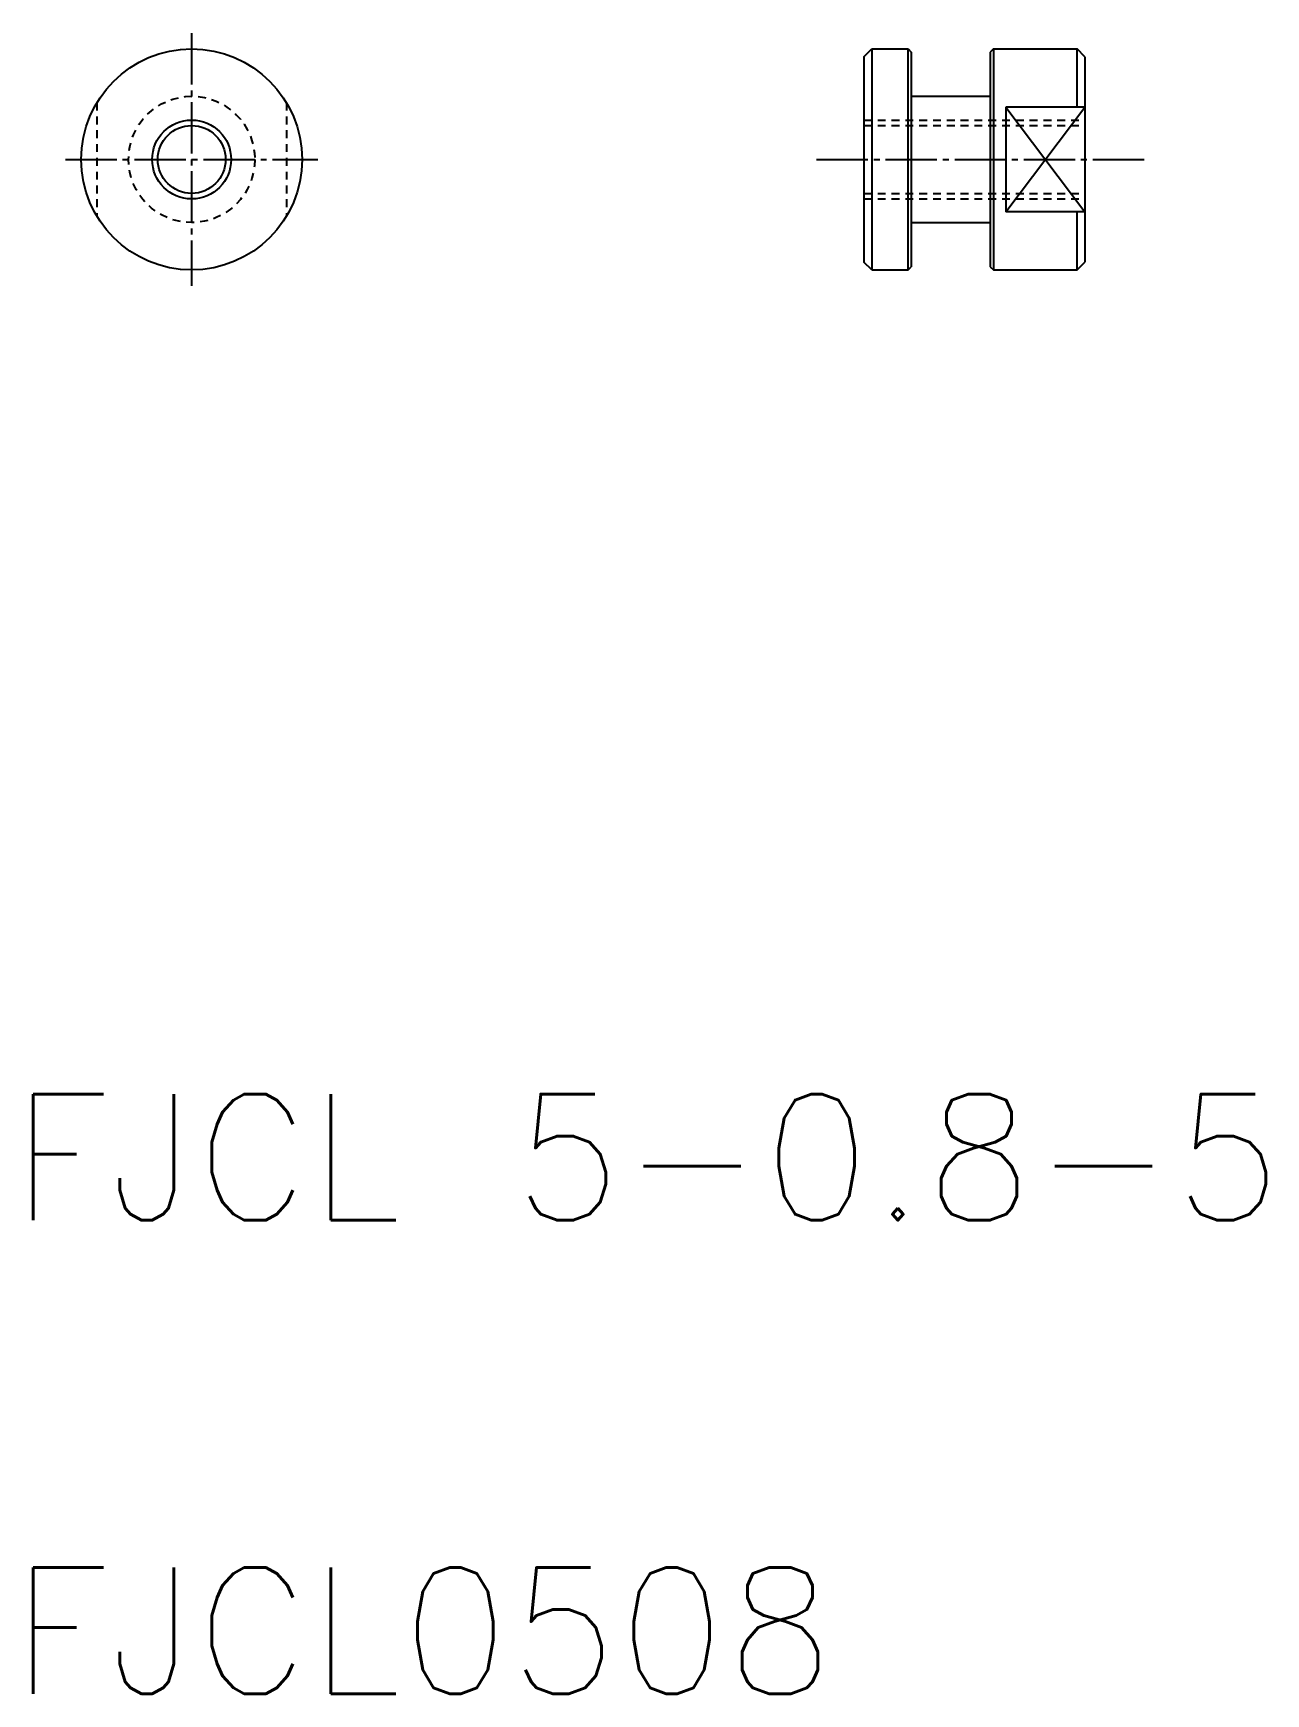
# Model space of a CAD drawing. Extents: x 1016 to 1094, y -2 to 103.
import ezdxf

# ---------------------------------------------------------------- set-up
doc = ezdxf.new("R2010")
doc.units = 0
doc.header["$LTSCALE"] = 0.25
doc.linetypes.add('CENTER', pattern=[17.5, 13, -1.5, 1.5, -1.5])
doc.linetypes.add('DASHED', pattern=[3.5, 2, -1.5])
doc.layers.get('0').update_dxf_attribs({"linetype": 'CONTINUOUS'})
doc.layers.add('CENTER', color=1, linetype='CENTER')
doc.styles.get("Standard").update_dxf_attribs({"font": 'txt.shx'})

msp = doc.modelspace()

# ---------------------------------------------------------------- linework, layer by layer
for p, q in [((1068.51, 101.57), (1069.01, 102.07)), ((1069.01, 102.07), (1069.01, 88.07)), ((1069.01, 102.07), (1071.31, 102.07)), ((1071.31, 88.07), (1071.31, 102.07)), ((1071.31, 102.07), (1071.51, 101.87)), ((1076.71, 102.07), (1076.51, 101.87)), ((1076.71, 102.07), (1076.71, 88.07)), ((1076.71, 102.07), (1082.01, 102.07)), ((1082.01, 98.39), (1082.01, 102.07)), ((1082.51, 101.57), (1082.01, 102.07)), ((1068.51, 101.57), (1068.51, 88.57)), ((1071.51, 101.87), (1071.51, 88.27)), ((1076.51, 101.87), (1076.51, 88.27)), ((1082.51, 101.57), (1082.51, 88.57)), ((1071.51, 99.07), (1076.51, 99.07)), ((1077.51, 98.39), (1077.51, 91.75)), ((1082.51, 98.39), (1077.51, 98.39)), ((1082.51, 91.75), (1077.51, 91.75)), ((1082.01, 88.07), (1082.01, 91.75)), ((1071.51, 91.07), (1076.51, 91.07)), ((1069.01, 88.07), (1068.51, 88.57)), ((1082.01, 88.07), (1082.51, 88.57)), ((1069.01, 88.07), (1071.31, 88.07)), ((1071.31, 88.07), (1071.51, 88.27)), ((1076.51, 88.27), (1076.71, 88.07)), ((1076.71, 88.07), (1082.01, 88.07))]:
    msp.add_line(p, q)
at = {"color": 3, "linetype": 'DASHED'}
for p, q in [((1019.91, 98.67), (1019.91, 91.46)), ((1031.91, 98.67), (1031.91, 91.46)), ((1068.51, 97.57), (1082.51, 97.57)), ((1068.51, 97.22), (1082.51, 97.22)), ((1068.51, 92.92), (1082.51, 92.92)), ((1068.51, 92.57), (1082.51, 92.57))]:
    msp.add_line(p, q, dxfattribs=at)
at = {"color": 3}
for p, q in [((1077.51, 91.75), (1082.51, 98.39)), ((1077.51, 98.39), (1082.51, 91.75))]:
    msp.add_line(p, q, dxfattribs=at)
for radius in [7, 2.15]:
    msp.add_circle((1025.91, 95.07), radius)
at = {"color": 3, "linetype": 'DASHED'}
msp.add_circle((1025.91, 95.07), 4, dxfattribs=at)
at = {"color": 3}
msp.add_circle((1025.91, 95.07), 2.5, dxfattribs=at)
at = {"layer": 'CENTER', "color": 1, "linetype": 'CENTER'}
for p, q in [((1025.91, 103.07), (1025.91, 87.07)), ((1017.91, 95.07), (1033.91, 95.07)), ((1065.51, 95.07), (1086.51, 95.07))]:
    msp.add_line(p, q, dxfattribs=at)

# ---------------------------------------------------------------- texts
for s, p in [('FJCL 5-0.8-5', (1014.5, 27.86)), ('FJCL0508', (1014.5, -2.14))]:
    msp.add_text(s, height=8).set_placement(p)

doc.saveas('drawing.dxf')
